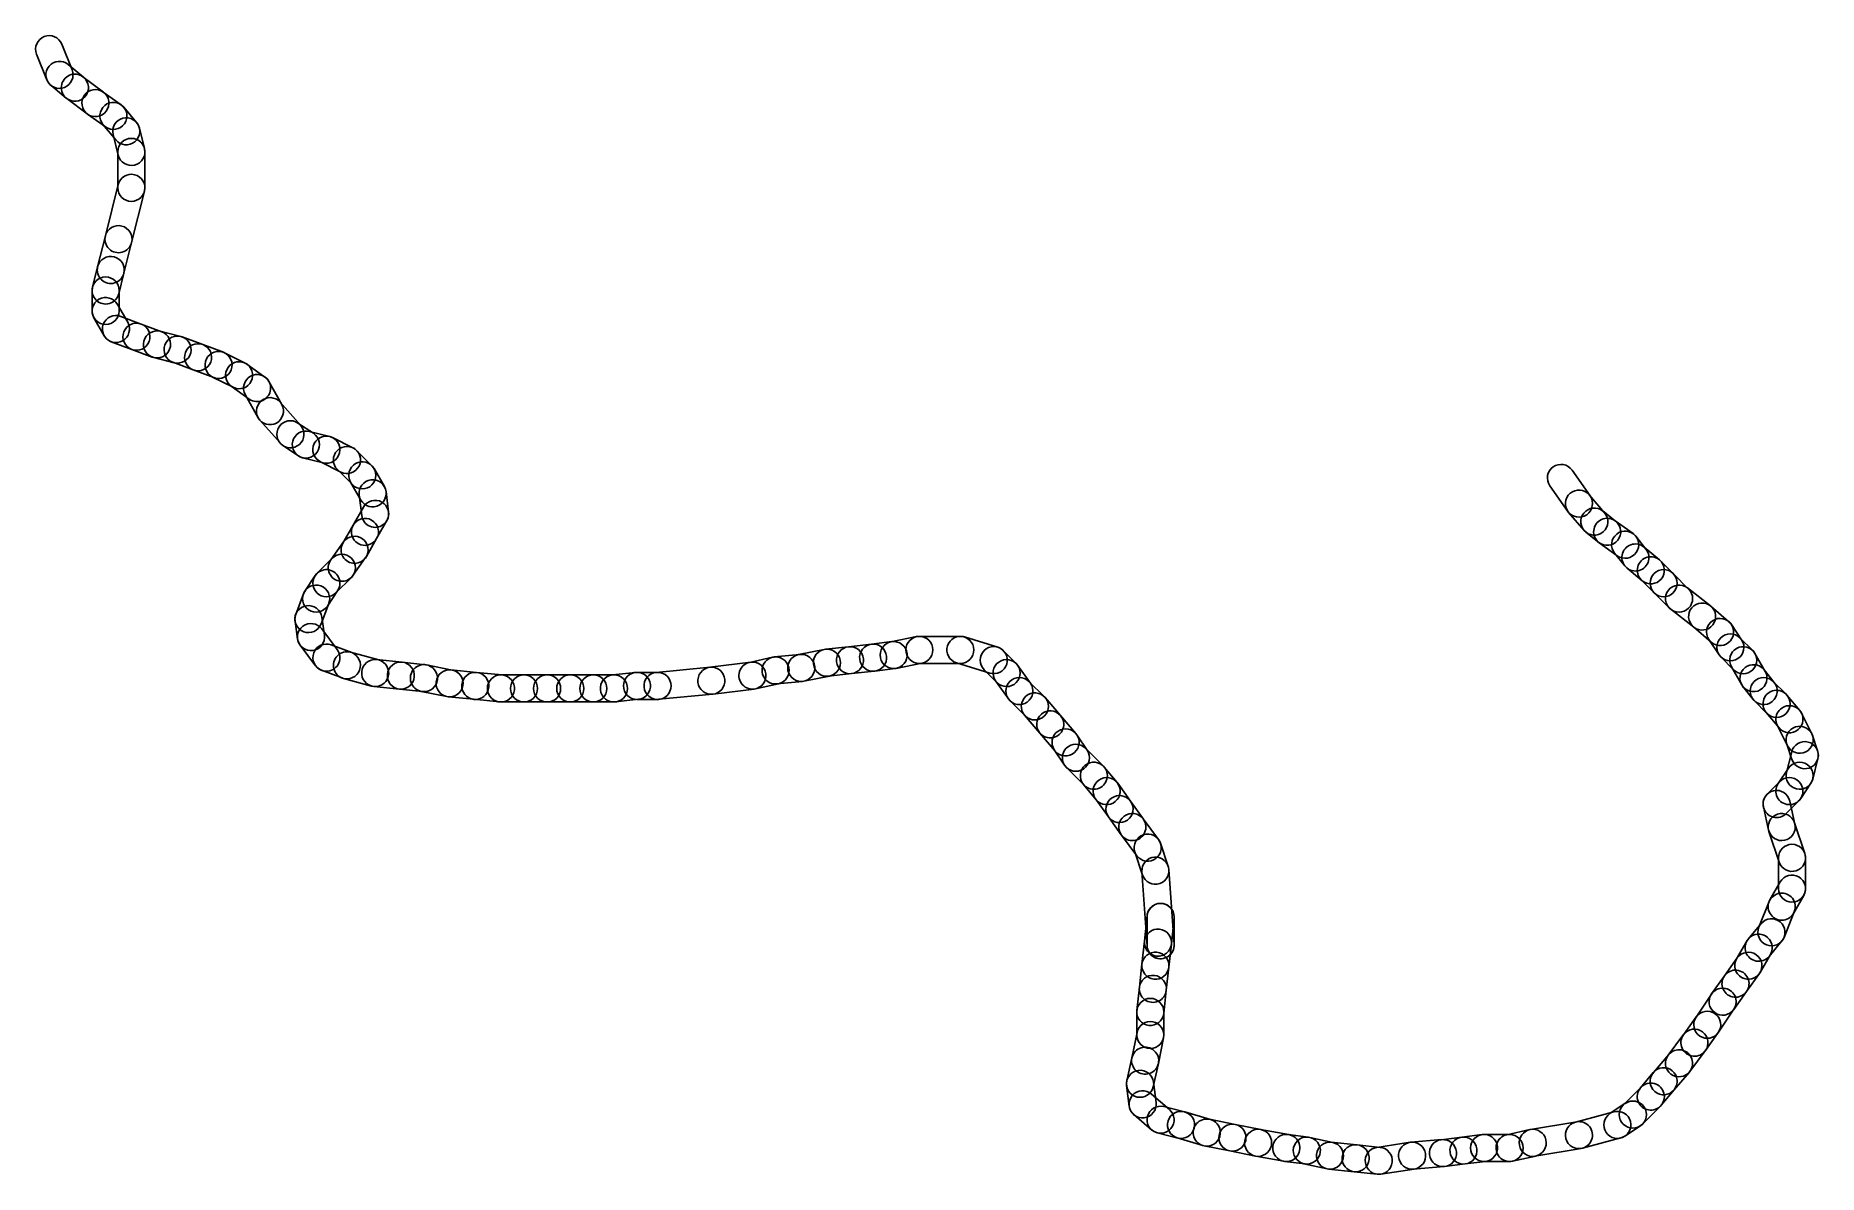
# Model space of a CAD drawing. Extents: x -0.5 to 65.3, y 16.3 to 58.4.
import ezdxf

# ---------------------------------------------------------------- set-up
doc = ezdxf.new("R2010")
doc.units = 0

msp = doc.modelspace()

# ---------------------------------------------------------------- linework, layer by layer
at = {"color": 1}
for p, q in [((0.84, 57.087), (0.461, 58.036)), ((-0.468, 57.665), (-0.088, 56.716)), ((-0.468, 57.665), (-0.088, 56.716)), ((1.265, 56.812), (0.696, 57.286)), ((2.003, 56.259), (1.245, 56.828)), ((0.056, 56.518), (0.625, 56.044)), ((0.056, 56.518), (0.625, 56.044)), ((0.645, 56.028), (1.403, 55.459)), ((0.645, 56.028), (1.403, 55.459)), ((2.657, 55.791), (1.994, 56.266)), ((1.412, 55.452), (2.076, 54.978)), ((1.412, 55.452), (2.076, 54.978)), ((3.225, 55.136), (2.751, 55.705)), ((1.983, 55.065), (2.456, 54.496)), ((1.983, 55.065), (2.456, 54.496)), ((2.356, 54.694), (2.545, 53.936)), ((2.356, 54.694), (2.545, 53.936)), ((3.515, 54.178), (3.326, 54.937)), ((2.53, 54.057), (2.53, 52.729)), ((2.53, 54.057), (2.53, 52.729)), ((3.53, 52.729), (3.53, 54.057)), ((2.545, 52.851), (2.071, 50.954)), ((2.545, 52.851), (2.071, 50.954)), ((3.041, 50.711), (3.515, 52.608)), ((2.071, 50.954), (1.787, 49.816)), ((2.071, 50.954), (1.787, 49.816)), ((2.757, 49.574), (3.041, 50.711)), ((1.787, 49.816), (1.597, 49.057)), ((1.787, 49.816), (1.597, 49.057)), ((2.567, 48.815), (2.757, 49.574)), ((1.582, 48.936), (1.582, 48.177)), ((1.582, 48.936), (1.582, 48.177)), ((2.582, 48.177), (2.582, 48.936)), ((2.896, 47.762), (2.516, 48.425)), ((1.648, 47.929), (2.027, 47.266)), ((1.648, 47.929), (2.027, 47.266)), ((3.395, 47.697), (2.637, 47.982)), ((4.154, 47.413), (3.395, 47.697)), ((4.858, 47.24), (4.1, 47.43)), ((2.286, 47.046), (3.044, 46.761)), ((2.286, 47.046), (3.044, 46.761)), ((3.044, 46.761), (3.803, 46.477)), ((3.044, 46.761), (3.803, 46.477)), ((5.671, 46.939), (4.912, 47.223)), ((6.429, 46.654), (5.671, 46.939)), ((3.857, 46.46), (4.615, 46.27)), ((3.857, 46.46), (4.615, 46.27)), ((4.561, 46.287), (5.319, 46.002)), ((4.561, 46.287), (5.319, 46.002)), ((7.235, 46.254), (6.477, 46.633)), ((7.966, 45.739), (7.302, 46.214)), ((5.319, 46.002), (6.078, 45.718)), ((5.319, 46.002), (6.078, 45.718)), ((6.03, 45.739), (6.788, 45.36)), ((6.03, 45.739), (6.788, 45.36)), ((8.586, 44.722), (8.112, 45.575)), ((6.721, 45.4), (7.385, 44.926)), ((6.721, 45.4), (7.385, 44.926)), ((7.238, 45.09), (7.712, 44.236)), ((7.238, 45.09), (7.712, 44.236)), ((9.281, 43.958), (8.523, 44.811)), ((7.776, 44.147), (8.534, 43.294)), ((7.776, 44.147), (8.534, 43.294)), ((9.754, 43.662), (9.185, 44.042)), ((10.356, 43.542), (9.598, 43.731)), ((11.217, 43.125), (10.458, 43.504)), ((8.63, 43.21), (9.199, 42.83)), ((8.63, 43.21), (9.199, 42.83)), ((11.916, 42.462), (11.347, 43.031)), ((9.355, 42.761), (10.114, 42.572)), ((9.355, 42.761), (10.114, 42.572)), ((10.011, 42.609), (10.77, 42.23)), ((10.011, 42.609), (10.77, 42.23)), ((10.64, 42.324), (11.208, 41.755)), ((10.64, 42.324), (11.208, 41.755)), ((12.375, 41.693), (11.996, 42.356)), ((56.905, 41.352), (56.242, 42.3)), ((56.905, 41.352), (56.242, 42.3)), ((11.128, 41.86), (11.507, 41.197)), ((11.128, 41.86), (11.507, 41.197)), ((12.532, 40.748), (12.437, 41.507)), ((55.422, 41.727), (56.086, 40.779)), ((11.602, 40.934), (11.223, 40.27)), ((11.602, 40.934), (11.223, 40.27)), ((11.445, 41.383), (11.54, 40.624)), ((11.445, 41.383), (11.54, 40.624)), ((57.444, 40.727), (56.875, 41.391)), ((57.444, 40.727), (56.875, 41.391)), ((11.223, 40.27), (10.843, 39.606)), ((11.223, 40.27), (10.843, 39.606)), ((12.091, 39.774), (12.47, 40.438)), ((56.116, 40.74), (56.685, 40.076)), ((57.851, 40.412), (57.377, 40.792)), ((57.851, 40.412), (57.377, 40.792)), ((58.493, 39.955), (57.829, 40.429)), ((58.493, 39.955), (57.829, 40.429)), ((10.871, 39.649), (10.397, 38.985)), ((10.871, 39.649), (10.397, 38.985)), ((11.712, 39.11), (12.091, 39.774)), ((56.752, 40.011), (57.226, 39.632)), ((57.248, 39.615), (57.911, 39.141)), ((58.972, 39.386), (58.593, 39.86)), ((58.972, 39.386), (58.593, 39.86)), ((10.45, 39.048), (9.881, 38.479)), ((10.45, 39.048), (9.881, 38.479)), ((11.211, 38.404), (11.685, 39.068)), ((57.812, 39.236), (58.191, 38.762)), ((59.47, 38.984), (58.901, 39.458)), ((59.47, 38.984), (58.901, 39.458)), ((59.978, 38.479), (59.504, 38.953)), ((59.978, 38.479), (59.504, 38.953)), ((9.819, 38.403), (9.44, 37.834)), ((9.819, 38.403), (9.44, 37.834)), ((10.588, 37.772), (11.157, 38.341)), ((58.261, 38.69), (58.83, 38.216)), ((58.796, 38.246), (59.27, 37.772)), ((60.546, 37.91), (59.978, 38.479)), ((60.546, 37.91), (59.978, 38.479)), ((9.387, 37.732), (9.103, 36.973)), ((9.387, 37.732), (9.103, 36.973)), ((10.272, 37.279), (10.651, 37.848)), ((59.27, 37.772), (59.839, 37.203)), ((61.353, 37.287), (60.5, 37.951)), ((61.353, 37.287), (60.5, 37.951)), ((10.039, 36.622), (10.324, 37.381)), ((59.886, 37.162), (60.739, 36.498)), ((62.035, 36.703), (61.371, 37.272)), ((62.035, 36.703), (61.371, 37.272)), ((9.076, 36.727), (9.171, 36.063)), ((9.076, 36.727), (9.171, 36.063)), ((10.161, 36.205), (10.066, 36.869)), ((10.635, 35.675), (10.066, 36.434)), ((60.721, 36.513), (61.384, 35.944)), ((62.505, 36.032), (62.126, 36.601)), ((62.505, 36.032), (62.126, 36.601)), ((9.266, 35.834), (9.835, 35.076)), ((9.266, 35.834), (9.835, 35.076)), ((11.169, 35.559), (10.41, 35.844)), ((12.168, 35.289), (11.125, 35.573)), ((28.622, 35.676), (27.674, 35.486)), ((29.518, 35.778), (28.665, 35.683)), ((30.371, 35.872), (29.518, 35.778)), ((31.123, 35.966), (30.365, 35.872)), ((32.035, 36.15), (31.087, 35.961)), ((33.65, 36.16), (32.133, 36.16)), ((35.029, 35.758), (33.797, 36.138)), ((35.71, 35.16), (35.236, 35.634)), ((61.294, 36.046), (61.673, 35.477)), ((62.916, 35.634), (62.442, 36.108)), ((62.916, 35.634), (62.442, 36.108)), ((10.059, 34.907), (10.818, 34.623)), ((10.059, 34.907), (10.818, 34.623)), ((13.034, 35.209), (12.086, 35.304)), ((13.892, 35.114), (13.039, 35.209)), ((14.883, 34.917), (13.935, 35.107)), ((15.783, 34.83), (14.835, 34.925)), ((24.407, 35.02), (22.416, 34.83)), ((25.909, 35.208), (24.392, 35.018)), ((26.716, 35.389), (25.863, 35.2)), ((27.722, 35.494), (26.775, 35.399)), ((30.489, 34.879), (31.247, 34.974)), ((30.489, 34.879), (31.247, 34.974)), ((31.283, 34.98), (32.231, 35.17)), ((31.283, 34.98), (32.231, 35.17)), ((32.133, 35.16), (33.65, 35.16)), ((32.133, 35.16), (33.65, 35.16)), ((33.503, 35.182), (34.735, 34.803)), ((33.503, 35.182), (34.735, 34.803)), ((34.528, 34.927), (35.002, 34.453)), ((34.528, 34.927), (35.002, 34.453)), ((36.237, 34.433), (35.763, 35.097)), ((61.735, 35.401), (62.209, 34.927)), ((62.129, 35.033), (62.508, 34.369)), ((63.376, 34.865), (62.997, 35.529)), ((63.376, 34.865), (62.997, 35.529)), ((63.712, 34.455), (63.332, 34.929)), ((63.712, 34.455), (63.332, 34.929)), ((10.862, 34.609), (11.904, 34.324)), ((10.862, 34.609), (11.904, 34.324)), ((11.986, 34.309), (12.934, 34.214)), ((11.986, 34.309), (12.934, 34.214)), ((16.731, 34.735), (15.783, 34.83)), ((17.534, 34.737), (16.681, 34.737)), ((18.387, 34.737), (17.534, 34.737)), ((19.241, 34.737), (18.387, 34.737)), ((20.094, 34.737), (19.241, 34.737)), ((20.852, 34.737), (20.094, 34.737)), ((21.65, 34.829), (20.797, 34.734)), ((22.464, 34.832), (21.705, 34.832)), ((26.08, 34.224), (26.933, 34.413)), ((26.08, 34.224), (26.933, 34.413)), ((26.874, 34.404), (27.822, 34.499)), ((26.874, 34.404), (27.822, 34.499)), ((27.87, 34.506), (28.818, 34.695)), ((27.87, 34.506), (28.818, 34.695)), ((28.775, 34.689), (29.629, 34.784)), ((28.775, 34.689), (29.629, 34.784)), ((29.629, 34.784), (30.482, 34.878)), ((29.629, 34.784), (30.482, 34.878)), ((34.949, 34.516), (35.423, 33.852)), ((34.949, 34.516), (35.423, 33.852)), ((36.752, 33.927), (36.184, 34.496)), ((62.551, 34.305), (62.931, 33.83)), ((64.149, 34.022), (63.675, 34.496)), ((64.149, 34.022), (63.675, 34.496)), ((12.929, 34.215), (13.782, 34.12)), ((12.929, 34.215), (13.782, 34.12)), ((13.739, 34.127), (14.687, 33.937)), ((13.739, 34.127), (14.687, 33.937)), ((14.735, 33.93), (15.683, 33.835)), ((14.735, 33.93), (15.683, 33.835)), ((15.683, 33.835), (16.631, 33.74)), ((15.683, 33.835), (16.631, 33.74)), ((16.681, 33.737), (17.534, 33.737)), ((16.681, 33.737), (17.534, 33.737)), ((17.534, 33.737), (18.387, 33.737)), ((17.534, 33.737), (18.387, 33.737)), ((18.387, 33.737), (19.241, 33.737)), ((18.387, 33.737), (19.241, 33.737)), ((19.241, 33.737), (20.094, 33.737)), ((19.241, 33.737), (20.094, 33.737)), ((20.094, 33.737), (20.852, 33.737)), ((20.094, 33.737), (20.852, 33.737)), ((20.907, 33.741), (21.76, 33.835)), ((20.907, 33.741), (21.76, 33.835)), ((21.705, 33.832), (22.464, 33.832)), ((21.705, 33.832), (22.464, 33.832)), ((22.511, 33.835), (24.502, 34.024)), ((22.511, 33.835), (24.502, 34.024)), ((24.516, 34.026), (26.033, 34.215)), ((24.516, 34.026), (26.033, 34.215)), ((35.476, 33.789), (36.045, 33.22)), ((35.476, 33.789), (36.045, 33.22)), ((37.347, 33.235), (36.778, 33.899)), ((62.968, 33.789), (63.441, 33.315)), ((64.653, 33.42), (64.179, 33.989)), ((64.653, 33.42), (64.179, 33.989)), ((36.019, 33.248), (36.588, 32.585)), ((36.019, 33.248), (36.588, 32.585)), ((37.916, 32.571), (37.347, 33.235)), ((63.411, 33.348), (63.885, 32.779)), ((65.096, 32.564), (64.716, 33.323)), ((65.096, 32.564), (64.716, 33.323)), ((36.588, 32.585), (37.157, 31.921)), ((36.588, 32.585), (37.157, 31.921)), ((38.332, 31.954), (37.952, 32.523)), ((63.822, 32.876), (64.201, 32.117)), ((65.312, 31.93), (65.123, 32.499)), ((65.312, 31.93), (65.123, 32.499)), ((37.12, 31.969), (37.499, 31.4)), ((37.12, 31.969), (37.499, 31.4)), ((38.933, 31.367), (38.269, 32.031)), ((64.353, 31.893), (64.163, 31.134)), ((64.174, 32.183), (64.364, 31.614)), ((65.133, 30.892), (65.323, 31.651)), ((65.133, 30.892), (65.323, 31.651)), ((37.562, 31.324), (38.225, 30.66)), ((37.562, 31.324), (38.225, 30.66)), ((39.437, 30.764), (38.963, 31.333)), ((64.232, 31.291), (63.853, 30.722)), ((38.195, 30.693), (38.669, 30.124)), ((38.195, 30.693), (38.669, 30.124)), ((39.934, 30.071), (39.46, 30.735)), ((63.915, 30.798), (63.441, 30.324)), ((64.685, 30.167), (65.064, 30.736)), ((64.685, 30.167), (65.064, 30.736)), ((38.646, 30.154), (39.12, 29.49)), ((38.646, 30.154), (39.12, 29.49)), ((40.408, 29.407), (39.934, 30.071)), ((63.307, 29.862), (63.497, 29.008)), ((64.149, 29.617), (64.623, 30.091)), ((64.149, 29.617), (64.623, 30.091)), ((64.473, 29.225), (64.283, 30.079)), ((64.473, 29.225), (64.283, 30.079)), ((39.12, 29.49), (39.594, 28.826)), ((39.12, 29.49), (39.594, 28.826)), ((40.97, 28.658), (40.401, 29.417)), ((64.838, 28.137), (64.459, 29.275)), ((64.838, 28.137), (64.459, 29.275)), ((39.601, 28.817), (40.17, 28.058)), ((39.601, 28.817), (40.17, 28.058)), ((41.329, 27.663), (41.044, 28.516)), ((63.51, 28.959), (63.89, 27.821)), ((40.095, 28.2), (40.38, 27.346)), ((40.095, 28.2), (40.38, 27.346)), ((63.864, 27.979), (63.864, 26.841)), ((64.864, 26.841), (64.864, 27.979)), ((64.864, 26.841), (64.864, 27.979)), ((40.355, 27.47), (40.545, 24.72)), ((40.355, 27.47), (40.545, 24.72)), ((41.543, 24.789), (41.353, 27.539)), ((63.93, 27.089), (63.551, 26.425)), ((63.52, 26.363), (63.141, 25.414)), ((64.419, 25.929), (64.798, 26.593)), ((64.419, 25.929), (64.798, 26.593)), ((40.546, 25.847), (40.452, 24.899)), ((40.546, 25.847), (40.452, 24.899)), ((40.544, 25.798), (40.544, 24.754)), ((41.447, 24.8), (41.541, 25.748)), ((41.544, 24.754), (41.544, 25.798)), ((41.544, 24.754), (41.544, 25.798)), ((64.07, 25.043), (64.449, 25.991)), ((64.07, 25.043), (64.449, 25.991)), ((63.221, 25.549), (62.747, 24.98)), ((40.452, 24.905), (40.357, 24.051)), ((40.452, 24.905), (40.357, 24.051)), ((41.351, 23.941), (41.446, 24.794)), ((62.697, 24.908), (62.318, 24.244)), ((63.186, 23.748), (63.566, 24.412)), ((63.186, 23.748), (63.566, 24.412)), ((63.516, 24.34), (63.99, 24.909)), ((63.516, 24.34), (63.99, 24.909)), ((40.357, 24.051), (40.262, 23.198)), ((40.357, 24.051), (40.262, 23.198)), ((41.256, 23.087), (41.351, 23.941)), ((62.345, 24.286), (61.871, 23.623)), ((62.685, 23.041), (63.159, 23.705)), ((62.685, 23.041), (63.159, 23.705)), ((40.262, 23.198), (40.168, 22.344)), ((40.262, 23.198), (40.168, 22.344)), ((41.162, 22.234), (41.256, 23.087)), ((61.871, 23.623), (61.397, 22.959)), ((61.388, 22.946), (60.82, 22.092)), ((61.652, 21.537), (62.22, 22.391)), ((61.652, 21.537), (62.22, 22.391)), ((62.211, 22.378), (62.685, 23.041)), ((62.211, 22.378), (62.685, 23.041)), ((40.165, 22.289), (40.165, 21.435)), ((40.165, 22.289), (40.165, 21.435)), ((41.165, 21.435), (41.165, 22.289)), ((60.829, 22.105), (60.355, 21.441)), ((40.174, 21.533), (39.985, 20.585)), ((40.174, 21.533), (39.985, 20.585)), ((40.965, 20.389), (41.155, 21.337)), ((60.362, 21.451), (59.793, 20.692)), ((61.169, 20.86), (61.643, 21.524)), ((61.169, 20.86), (61.643, 21.524)), ((39.987, 20.596), (39.797, 19.742)), ((39.987, 20.596), (39.797, 19.742)), ((59.813, 20.718), (59.244, 20.054)), ((60.593, 20.092), (61.162, 20.851)), ((60.593, 20.092), (61.162, 20.851)), ((40.774, 19.525), (40.963, 20.379)), ((59.24, 20.049), (58.766, 19.48)), ((60.004, 19.403), (60.573, 20.067)), ((60.004, 19.403), (60.573, 20.067)), ((39.789, 19.572), (39.884, 18.813)), ((39.789, 19.572), (39.884, 18.813)), ((41.369, 18.686), (40.706, 19.255)), ((40.876, 18.937), (40.782, 19.696)), ((58.796, 19.513), (58.133, 18.849)), ((59.534, 18.839), (60.008, 19.408)), ((59.534, 18.839), (60.008, 19.408)), ((40.055, 18.495), (40.718, 17.926)), ((40.055, 18.495), (40.718, 17.926)), ((41.924, 18.601), (41.165, 18.791)), ((42.894, 18.311), (41.946, 18.595)), ((57.789, 18.599), (56.367, 18.22)), ((58.209, 18.912), (57.64, 18.532)), ((58.84, 18.142), (59.504, 18.806)), ((58.84, 18.142), (59.504, 18.806)), ((40.923, 17.821), (41.681, 17.631)), ((40.923, 17.821), (41.681, 17.631)), ((43.796, 18.133), (42.848, 18.322)), ((44.744, 17.943), (43.796, 18.133)), ((45.778, 17.755), (44.736, 17.944)), ((54.681, 17.941), (53.828, 17.751)), ((56.414, 18.23), (54.707, 17.946)), ((58.195, 17.7), (58.764, 18.08)), ((58.195, 17.7), (58.764, 18.08)), ((41.658, 17.637), (42.606, 17.353)), ((41.658, 17.637), (42.606, 17.353)), ((42.652, 17.342), (43.6, 17.152)), ((42.652, 17.342), (43.6, 17.152)), ((43.6, 17.152), (44.548, 16.962)), ((43.6, 17.152), (44.548, 16.962)), ((46.509, 17.664), (45.751, 17.759)), ((47.409, 17.467), (46.556, 17.656)), ((48.298, 17.381), (47.35, 17.476)), ((49.157, 17.286), (48.304, 17.381)), ((50.258, 17.473), (49.026, 17.283)), ((51.43, 17.572), (50.292, 17.477)), ((52.168, 17.664), (51.409, 17.569)), ((52.926, 17.759), (52.168, 17.664)), ((53.936, 17.763), (52.988, 17.763)), ((54.872, 16.959), (56.578, 17.244)), ((54.872, 16.959), (56.578, 17.244)), ((56.625, 17.254), (58.047, 17.633)), ((56.625, 17.254), (58.047, 17.633)), ((44.557, 16.961), (45.599, 16.771)), ((44.557, 16.961), (45.599, 16.771)), ((45.627, 16.767), (46.385, 16.672)), ((45.627, 16.767), (46.385, 16.672)), ((46.339, 16.68), (47.192, 16.49)), ((46.339, 16.68), (47.192, 16.49)), ((47.251, 16.481), (48.199, 16.386)), ((47.251, 16.481), (48.199, 16.386)), ((49.178, 16.295), (50.41, 16.484)), ((49.178, 16.295), (50.41, 16.484)), ((50.375, 16.48), (51.513, 16.575)), ((50.375, 16.48), (51.513, 16.575)), ((51.534, 16.577), (52.292, 16.672)), ((51.534, 16.577), (52.292, 16.672)), ((52.292, 16.672), (53.05, 16.767)), ((52.292, 16.672), (53.05, 16.767)), ((52.988, 16.763), (53.936, 16.763)), ((52.988, 16.763), (53.936, 16.763)), ((54.045, 16.775), (54.898, 16.964)), ((54.045, 16.775), (54.898, 16.964)), ((48.193, 16.387), (49.046, 16.292)), ((48.193, 16.387), (49.046, 16.292))]:
    msp.add_line(p, q, dxfattribs=at)
for centre, start, end in [((-0.003, 57.85), 21.79434, -158.20566), ((0.376, 56.902), 50.18498, -129.81502), ((0.376, 56.902), -158.20566, 21.79434), ((0.945, 56.428), 53.12056, -126.87944), ((0.945, 56.428), -129.81502, 50.18498), ((1.703, 55.859), 54.45261, -125.54739), ((1.703, 55.859), -126.87944, 53.12056), ((2.367, 55.385), 39.79584, -140.20416), ((2.367, 55.385), -125.54739, 54.45261), ((2.841, 54.816), 14.03153, -165.96847), ((2.841, 54.816), -140.20416, 39.79584), ((3.03, 54.057), 0, -180), ((3.03, 54.057), -165.96847, 14.03153), ((3.03, 52.729), -180, 0), ((3.03, 52.729), -14.03149, -194.03149), ((2.556, 50.833), -194.03149, -14.03149), ((2.556, 50.833), -14.03158, -194.03158), ((2.272, 49.695), -14.03153, -194.03153), ((2.082, 48.936), 0, -180), ((2.272, 49.695), -194.03158, -14.03158), ((2.082, 48.936), -194.03153, -14.03153), ((2.082, 48.177), 29.73613, -150.26387), ((2.082, 48.177), -180, 0), ((2.461, 47.514), 69.43775, -110.56225), ((2.461, 47.514), -150.26387, 29.73613), ((3.22, 47.229), 69.43709, -110.56291), ((3.22, 47.229), -110.56225, 69.43775), ((3.978, 46.945), 75.95908, -104.04092), ((3.978, 46.945), -110.56291, 69.43709), ((4.737, 46.755), 69.43775, -110.56225), ((4.737, 46.755), -104.04092, 75.95908), ((5.495, 46.471), 69.43709, -110.56291), ((5.495, 46.471), -110.56225, 69.43775), ((6.253, 46.186), 63.427, -116.573), ((6.253, 46.186), -110.56291, 69.43709), ((7.012, 45.807), 54.45265, -125.54735), ((7.012, 45.807), -116.573, 63.427), ((7.675, 45.333), 29.0463, -150.9537), ((7.675, 45.333), -125.54735, 54.45265), ((8.149, 44.479), 41.6235, -138.3765), ((8.149, 44.479), -150.9537, 29.0463), ((8.908, 43.626), 56.30078, -123.69922), ((8.908, 43.626), -138.3765, 41.6235), ((9.476, 43.246), 75.95908, -104.04092), ((9.476, 43.246), -123.69922, 56.30078), ((10.235, 43.057), 63.427, -116.573), ((10.235, 43.057), -104.04092, 75.95908), ((10.993, 42.677), 44.99008, -135.00992), ((10.993, 42.677), -116.573, 63.427), ((11.562, 42.108), 29.73613, -150.26387), ((11.562, 42.108), -135.00992, 44.99008), ((55.832, 42.014), 34.9827, 214.9827), ((11.941, 41.445), 7.12255, -172.87745), ((11.941, 41.445), -150.26387, 29.73613), ((56.496, 41.065), 40.59123, 220.59123), ((12.036, 40.686), -29.73613, -209.73613), ((56.496, 41.065), 214.9827, 34.9827), ((57.065, 40.401), 51.33054, 231.33054), ((11.657, 40.022), -209.73613, -29.73613), ((11.657, 40.022), -29.73651, -209.73651), ((12.036, 40.686), -172.87745, 7.12255), ((57.065, 40.401), 220.59123, 40.59123), ((57.539, 40.022), 54.45318, 234.45318), ((57.539, 40.022), 231.33054, 51.33054), ((11.278, 39.358), -209.73651, -29.73651), ((11.278, 39.358), -35.52806, -215.52806), ((58.202, 39.548), 38.64988, 218.64988), ((58.202, 39.548), 234.45318, 54.45318), ((58.581, 39.074), 50.18493, 230.18493), ((10.804, 38.694), -215.52806, -35.52806), ((10.804, 38.694), -44.99008, -224.99008), ((58.581, 39.074), 218.64988, 38.64988), ((59.15, 38.6), 44.98974, 224.98974), ((59.15, 38.6), 230.18493, 50.18493), ((10.235, 38.126), -224.99008, -44.99008), ((10.235, 38.126), -33.68089, -213.68089), ((59.624, 38.126), 44.99008, 224.99008), ((59.624, 38.126), 224.98974, 44.98974), ((9.856, 37.557), -213.68089, -33.68089), ((9.856, 37.557), -20.54953, -200.54953), ((60.193, 37.557), 52.11517, 232.11517), ((60.193, 37.557), 224.99008, 44.99008), ((9.571, 36.798), 8.12723, -171.87277), ((9.571, 36.798), -200.54953, -20.54953), ((61.046, 36.893), 49.38889, 229.38889), ((61.046, 36.893), 232.11517, 52.11517), ((9.666, 36.134), 36.86038, -143.13962), ((61.71, 36.324), 33.6809, 213.6809), ((61.71, 36.324), 229.38889, 49.38889), ((62.089, 35.755), 44.98975, 224.98975), ((9.666, 36.134), -171.87277, 8.12723), ((10.235, 35.375), 69.43708, -110.56292), ((10.235, 35.375), -143.13962, 36.86038), ((10.993, 35.091), 74.7401, -105.2599), ((10.993, 35.091), -110.56292, 69.43708), ((28.72, 35.186), 96.34204, -83.65796), ((28.72, 35.186), -78.68625, 101.31375), ((29.573, 35.281), 96.34271, -83.65729), ((29.573, 35.281), -83.65796, 96.34204), ((30.427, 35.375), 97.12784, -82.87216), ((30.427, 35.375), -83.65729, 96.34271), ((31.185, 35.47), 101.31375, -78.68625), ((31.185, 35.47), -82.87216, 97.12784), ((32.133, 35.66), 90, -90), ((32.133, 35.66), -78.68625, 101.31375), ((33.65, 35.66), 72.89127, -107.10873), ((33.65, 35.66), -90, 90), ((34.882, 35.281), 44.99035, -135.00965), ((34.882, 35.281), -107.10873, 72.89127), ((62.089, 35.755), 213.6809, 33.6809), ((62.563, 35.281), 29.7365, 209.7365), ((62.563, 35.281), 224.98975, 44.98975), ((12.036, 34.806), 84.28714, -95.71286), ((12.036, 34.806), -105.2599, 74.7401), ((12.984, 34.712), 83.65796, -96.34204), ((12.984, 34.712), -95.71286, 84.28714), ((13.837, 34.617), 78.68625, -101.31375), ((13.837, 34.617), -96.34204, 83.65796), ((14.785, 34.427), 84.28713, -95.71287), ((14.785, 34.427), -101.31375, 78.68625), ((24.454, 34.522), 97.12746, -82.87254), ((24.454, 34.522), -84.55779, 95.44221), ((25.971, 34.712), 102.53301, -77.46699), ((25.971, 34.712), -82.87254, 97.12746), ((26.824, 34.901), 95.71286, -84.28714), ((26.824, 34.901), -77.46699, 102.53301), ((27.772, 34.996), 101.31375, -78.68625), ((27.772, 34.996), -84.28714, 95.71286), ((35.356, 34.806), 35.52806, -144.47194), ((35.356, 34.806), -135.00965, 44.99035), ((62.942, 34.617), 38.64989, 218.64989), ((15.733, 34.332), 84.28775, -95.71225), ((15.733, 34.332), -95.71287, 84.28713), ((16.681, 34.237), 90, -90), ((16.681, 34.237), -95.71225, 84.28775), ((17.534, 34.237), 90, -90), ((17.534, 34.237), -90, 90), ((18.387, 34.237), 90.00001, -89.99999), ((18.387, 34.237), -90, 90), ((19.241, 34.237), 89.99999, -90.00001), ((19.241, 34.237), -89.99999, 90.00001), ((20.094, 34.237), 90.00001, -89.99999), ((20.094, 34.237), -90.00001, 89.99999), ((20.852, 34.237), 96.34204, -83.65796), ((20.852, 34.237), -89.99999, 90.00001), ((21.705, 34.332), 90, -90), ((21.705, 34.332), -83.65796, 96.34204), ((22.464, 34.332), 95.44221, -84.55779), ((22.464, 34.332), -90, 90), ((35.83, 34.143), 44.99009, -135.00991), ((35.83, 34.143), -144.47194, 35.52806), ((62.942, 34.617), 209.7365, 29.7365), ((63.321, 34.143), 44.99035, 224.99035), ((63.321, 34.143), 218.64989, 38.64989), ((36.399, 33.574), 40.59166, -139.40834), ((36.399, 33.574), -135.00991, 44.99009), ((63.795, 33.669), 39.79578, 219.79578), ((63.795, 33.669), 224.99035, 44.99035), ((64.269, 33.1), 26.5568, 206.5568), ((36.968, 32.91), 40.59129, -139.40871), ((36.968, 32.91), -139.40834, 40.59166), ((64.269, 33.1), 219.79578, 39.79578), ((37.536, 32.246), 33.6809, -146.3191), ((37.536, 32.246), -139.40871, 40.59129), ((64.648, 32.341), 18.42904, 198.42904), ((64.648, 32.341), 206.5568, 26.5568), ((64.838, 31.772), -14.0316, 165.9684), ((37.916, 31.677), 44.98985, -135.01015), ((37.916, 31.677), -146.3191, 33.6809), ((64.838, 31.772), 198.42904, 18.42904), ((38.579, 31.013), 39.79578, -140.20422), ((38.579, 31.013), -135.01015, 44.98985), ((64.648, 31.013), 165.9684, -14.0316), ((64.648, 31.013), -33.6809, 146.3191), ((39.053, 30.444), 35.52806, -144.47194), ((39.053, 30.444), -140.20422, 39.79578), ((63.795, 29.97), 12.52464, 192.52464), ((63.795, 29.97), 135.01026, -44.98974), ((64.269, 30.444), 146.3191, -33.6809), ((64.269, 30.444), -44.98974, 135.01026), ((39.527, 29.78), 35.52853, -144.47147), ((39.527, 29.78), -144.47194, 35.52806), ((40.001, 29.117), 36.86033, -143.13967), ((40.001, 29.117), -144.47147, 35.52853), ((63.985, 29.117), 18.42898, 198.42898), ((63.985, 29.117), 192.52464, 12.52464), ((40.57, 28.358), 18.4289, -161.5711), ((40.57, 28.358), -143.13967, 36.86033), ((64.364, 27.979), 0, 180), ((40.854, 27.505), 3.9438, -176.0562), ((40.854, 27.505), -161.5711, 18.4289), ((64.364, 27.979), 198.42898, 18.42898), ((64.364, 26.841), -29.7365, 150.2635), ((63.985, 26.177), 150.2635, -29.7365), ((63.985, 26.177), -21.79456, 158.20544), ((64.364, 26.841), 180, 0), ((41.044, 25.798), 0, 180), ((41.044, 25.798), -5.70861, -185.70861), ((63.606, 25.229), -39.79578, 140.20422), ((40.949, 24.849), -6.33795, -186.33795), ((63.132, 24.66), -29.73613, 150.26387), ((63.606, 25.229), 158.20544, -21.79456), ((40.854, 23.996), -6.33796, -186.33796), ((40.949, 24.849), -185.70861, -5.70861), ((41.044, 24.754), 180, 0), ((41.044, 24.754), -176.0562, 3.9438), ((62.752, 23.996), -35.52807, 144.47193), ((63.132, 24.66), 140.20422, -39.79578), ((40.854, 23.996), -186.33795, -6.33795), ((62.278, 23.332), -35.52852, 144.47148), ((62.752, 23.996), 150.26387, -29.73613), ((40.759, 23.142), -186.33796, -6.33796), ((40.759, 23.142), -6.33809, -186.33809), ((61.804, 22.668), -33.68071, 146.31929), ((62.278, 23.332), 144.47193, -35.52807), ((40.665, 22.289), 0, -180), ((61.804, 22.668), 144.47148, -35.52852), ((40.665, 22.289), -186.33809, -6.33809), ((40.665, 21.435), -11.30608, -191.30608), ((61.236, 21.815), 146.31929, -33.68071), ((61.236, 21.815), -35.52806, 144.47194), ((40.665, 21.435), -180, 0), ((60.762, 21.151), 144.47194, -35.52806), ((60.762, 21.151), -36.86038, 143.13962), ((40.475, 20.487), -191.30608, -11.30608), ((40.475, 20.487), -12.52456, -192.52456), ((60.193, 20.392), 143.13962, -36.86038), ((60.193, 20.392), -40.59171, 139.40829), ((40.285, 19.634), 7.12263, -172.87737), ((59.624, 19.728), 139.40829, -40.59171), ((59.624, 19.728), -39.79578, 140.20422), ((40.285, 19.634), -192.52456, -12.52456), ((40.38, 18.875), 49.38885, -130.61115), ((59.15, 19.16), 140.20422, -39.79578), ((59.15, 19.16), -44.98986, 135.01014), ((40.38, 18.875), -172.87737, 7.12263), ((41.044, 18.306), 75.9591, -104.0409), ((41.044, 18.306), -130.61115, 49.38885), ((41.802, 18.116), 73.295, -106.705), ((41.802, 18.116), -104.0409, 75.9591), ((57.918, 18.116), 123.69927, -56.30073), ((57.918, 18.116), -75.06364, 104.93636), ((58.486, 18.496), 135.01014, -44.98986), ((58.486, 18.496), -56.30073, 123.69927), ((42.75, 17.832), 78.68625, -101.31375), ((42.75, 17.832), -106.705, 73.295), ((43.698, 17.642), 78.68624, -101.31376), ((43.698, 17.642), -101.31375, 78.68625), ((44.646, 17.453), 79.69166, -100.30834), ((44.646, 17.453), -101.31376, 78.68624), ((54.789, 17.453), 99.46571, -80.53429), ((54.789, 17.453), -77.46698, 102.53302), ((56.496, 17.737), 104.93636, -75.06364), ((56.496, 17.737), -80.53429, 99.46571), ((45.689, 17.263), 82.87291, -97.12709), ((45.689, 17.263), -100.30834, 79.69166), ((46.447, 17.168), 77.46699, -102.53301), ((46.447, 17.168), -97.12709, 82.87291), ((47.3, 16.978), 84.28714, -95.71286), ((47.3, 16.978), -102.53301, 77.46699), ((48.248, 16.884), 83.65797, -96.34203), ((48.248, 16.884), -95.71286, 84.28714), ((49.102, 16.789), 98.74915, -81.25085), ((49.102, 16.789), -96.34203, 83.65797), ((50.334, 16.978), 94.76503, -85.23497), ((50.334, 16.978), -81.25085, 98.74915), ((51.471, 17.073), 97.12784, -82.87216), ((51.471, 17.073), -85.23497, 94.76503), ((52.23, 17.168), 97.12709, -82.87291), ((52.23, 17.168), -82.87216, 97.12784), ((52.988, 17.263), 90, -90), ((52.988, 17.263), -82.87291, 97.12709), ((53.936, 17.263), 102.53302, -77.46698), ((53.936, 17.263), -90, 90)]:
    msp.add_arc(centre, 0.5, start, end, dxfattribs=at)

doc.saveas('drawing.dxf')
